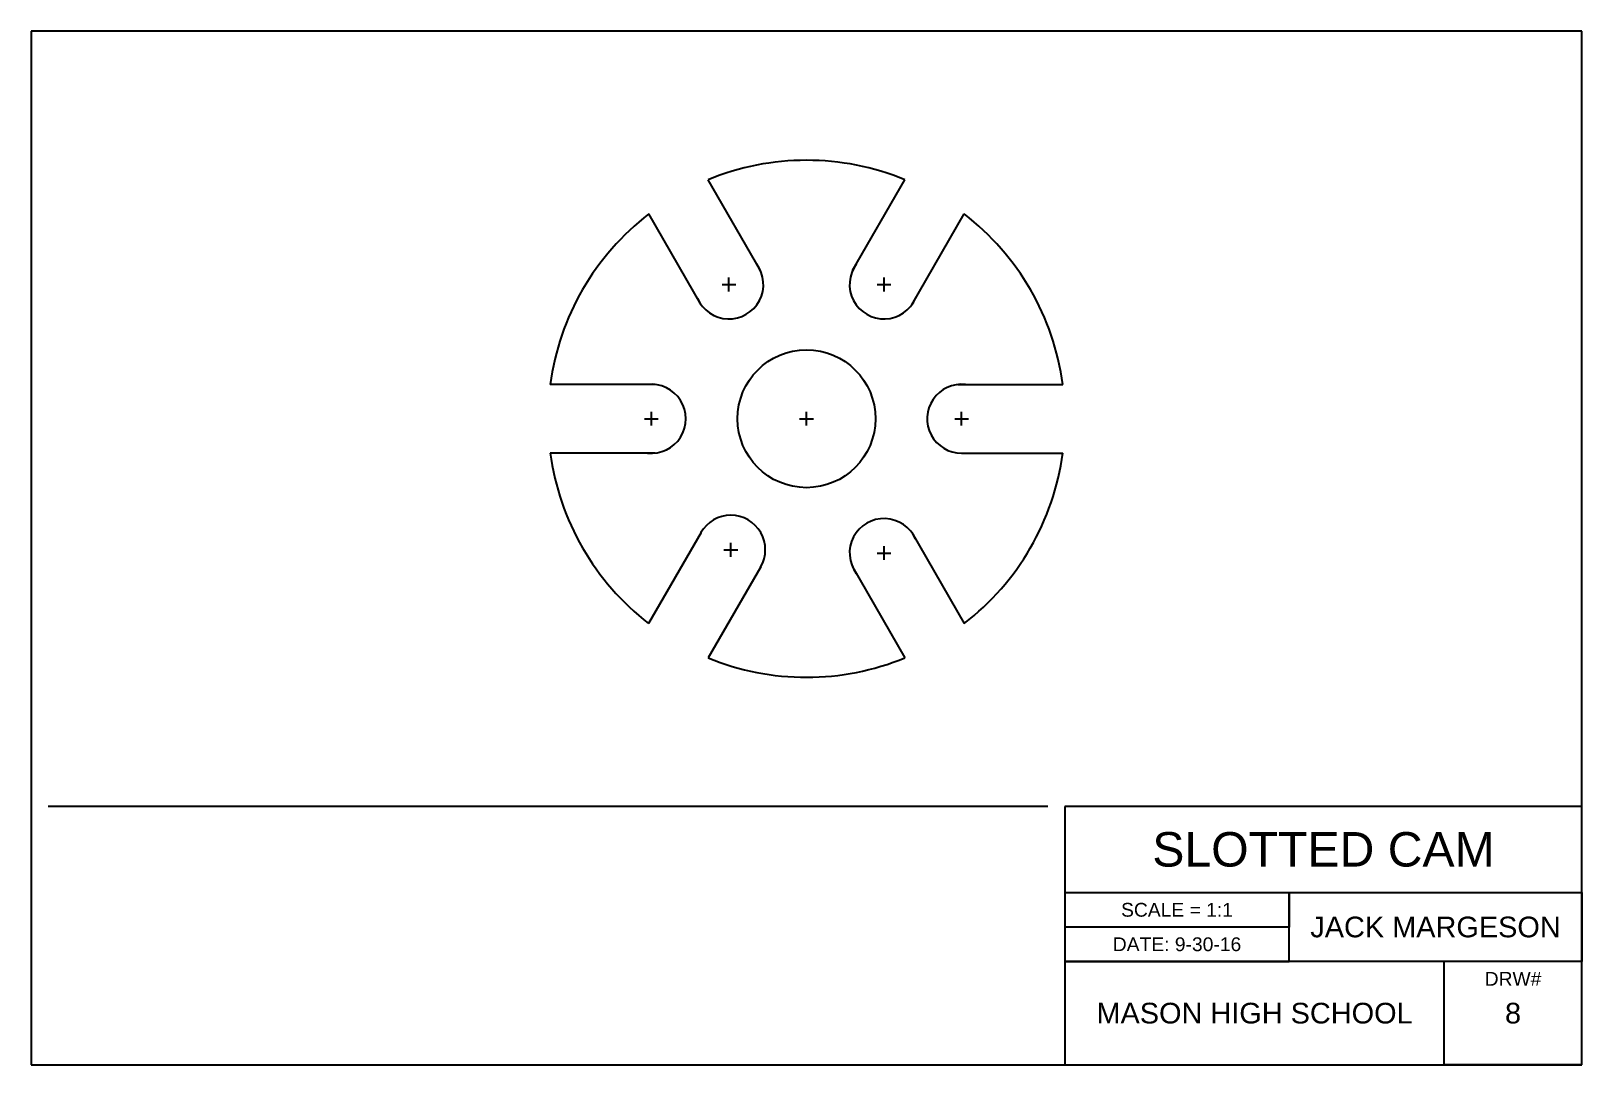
# Model space of a CAD drawing. Header units: millimetres. Extents: x 0 to 450, y 0 to 300.
import ezdxf

# ---------------------------------------------------------------- set-up
doc = ezdxf.new("R2010")
doc.units = ezdxf.units.MM
doc.styles.get("Standard").update_dxf_attribs({"font": 'arial.ttf'})

msp = doc.modelspace()

# ---------------------------------------------------------------- linework, layer by layer
for p, q in [((450, 300), (0, 300)), ((0, 300), (0, 0)), ((450, 0), (450, 300)), ((211.66, 230.48), (196.44, 256.85)), ((238.34, 230.48), (253.56, 256.85)), ((194.45, 220.54), (179.22, 246.91)), ((255.55, 220.54), (270.78, 246.91)), ((181.11, 197.44), (150.66, 197.44)), ((268.89, 197.44), (299.34, 197.44)), ((181.11, 177.56), (150.66, 177.56)), ((270, 177.5), (299.33, 177.5)), ((194.4, 154.5), (179.17, 128.13)), ((255.55, 154.46), (270.78, 128.09)), ((211.72, 144.5), (196.5, 118.13)), ((238.34, 144.52), (253.56, 118.15)), ((295, 75), (5, 75)), ((450, 75), (300, 75)), ((300, 75), (300, 0)), ((300, 75), (300, 50)), ((450, 0), (450, 75)), ((300, 50), (450, 50)), ((365, 30), (365, 50)), ((365, 50), (365, 40)), ((450, 50), (450, 30)), ((365, 40), (300, 40)), ((450, 30), (300, 30)), ((300, 30), (365, 30)), ((410, 0), (410, 30)), ((0, 0), (450, 0)), ((450, 0), (410, 0))]:
    msp.add_line(p, q)
at = {"color": 3}
for p, q in [((200.5, 226.47), (204.5, 226.47)), ((202.5, 224.47), (202.5, 228.47)), ((245.5, 226.47), (249.5, 226.47)), ((247.5, 224.47), (247.5, 228.47)), ((180, 185.5), (180, 189.5)), ((225, 185.5), (225, 189.5)), ((225, 185.5), (225, 189.5)), ((270, 185.5), (270, 189.5)), ((178, 187.5), (182, 187.5)), ((223, 187.5), (227, 187.5)), ((223, 187.5), (227, 187.5)), ((268, 187.5), (272, 187.5)), ((201.05, 149.48), (205.05, 149.48)), ((203.05, 147.48), (203.05, 151.48)), ((245.5, 148.53), (249.5, 148.53)), ((247.5, 146.53), (247.5, 150.53))]:
    msp.add_line(p, q, dxfattribs=at)
msp.add_circle((225, 187.5), 20)
for centre, radius, start, end in [((225, 187.5), 75, 67.6145, 112.3855), ((225, 187.5), 75, 127.6145, 172.3855), ((225, 187.5), 75, 7.6145, 52.3855), ((202.5, 226.47), 10, 203.6206, 36.3794), ((247.5, 226.47), 10, 143.6206, 336.3794), ((180, 187.5), 10, 263.6206, 96.3794), ((270, 187.5), 10, 83.6206, 270), ((225, 187.5), 75, 187.6145, 232.3378), ((225, 187.5), 75, 307.6145, 352.3377), ((203.05, 149.48), 10, 329.8693, 150.1307), ((247.5, 148.53), 10, 23.6206, 216.3794), ((225, 187.5), 75, 247.6622, 292.3855)]:
    msp.add_arc(centre, radius, start, end)

# ---------------------------------------------------------------- texts
for s, width, insert, char_height, attachment_point in [('SLOTTED CAM', 150, (375, 62.5), 10, 5), ('SCALE = 1:1', 65, (332.5, 45), 4, 5), ('JACK MARGESON', 85, (407.5, 40), 6, 5), ('DATE: 9-30-16', 65, (332.5, 35), 4, 5), ('DRW#', 40, (430, 27), 4, 2), ('MASON HIGH SCHOOL', 110, (355, 15), 6, 5), ('8', 40, (430, 15), 6, 5)]:
    msp.add_mtext_dynamic_manual_height_columns(s, width=width, gutter_width=12.5, heights=[0], dxfattribs=dict(insert=insert, char_height=char_height, attachment_point=attachment_point))

doc.saveas('drawing.dxf')
